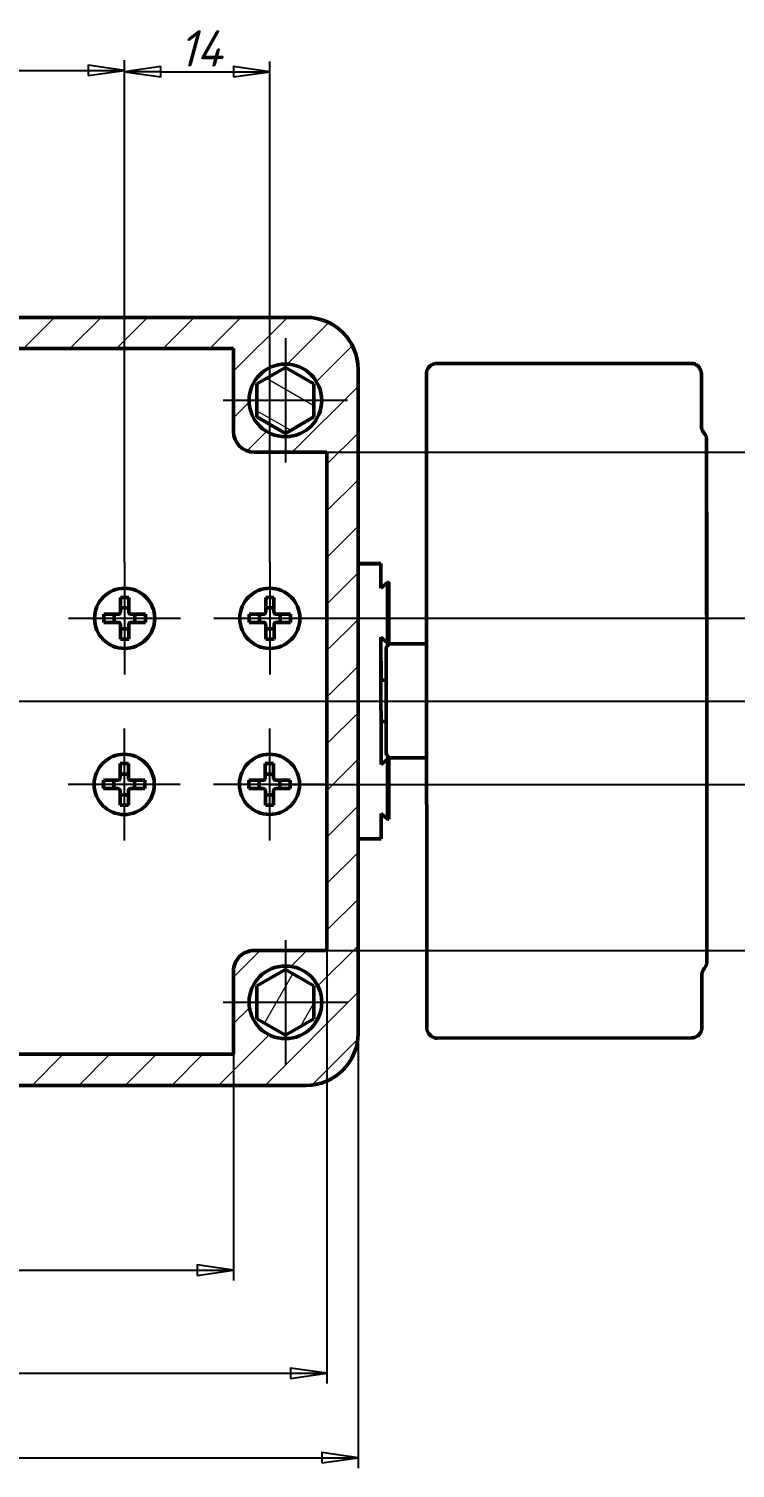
# Model space of a CAD drawing. Header units: millimetres. Extents: x 0 to 841, y 0 to 594.
# Drawn here: x 243.5 to 311.6, y 126.1 to 264.8 of the extents above; entities that cross this region are included whole.
import ezdxf

# ---------------------------------------------------------------- set-up
doc = ezdxf.new("R2010")
doc.units = ezdxf.units.MM
for name, color, linetype, lineweight in [('Видимый контур (ГОСТ)', 7, 'Continuous', 50), ('Маркер центра (ГОСТ)', 7, 'Continuous', 25), ('Осевая линия (ГОСТ)', 7, 'Continuous', 25), ('Размер (ГОСТ)', 7, 'Continuous', 25), ('Штриховка (ГОСТ)', 7, 'Continuous', 18)]:
    doc.layers.add(name, color=color, linetype=linetype, lineweight=lineweight)
doc.styles.add('Обычный текст (ГОСТ)', font='GOST Common Italic.ttf')
doc.dimstyles.new('Обычный (ГОСТ)', dxfattribs={"dimtxt": 3.5, "dimasz": 3.5, "dimexe": 1, "dimexo": 0, "dimgap": 0.5, "dimtad": 1, "dimrnd": 1e-08, "dimtxsty": 'Обычный текст (ГОСТ)', "dimblk": 'Filled-1', "dimcen": 0.09, "dimdle": 15, "dimclrd": 256, "dimclre": 256, "dimclrt": 256, "dimazin": 2, "dimtfac": 0.714286, "dimtdec": 3, "dimtmove": 0, "dimatfit": 3, "dimfxl": 1, "dimtolj": 1, "dimlwd": 25, "dimlwe": 25, "dimarcsym": 0})

# ---------------------------------------------------------------- blocks, each defined once
blk = doc.blocks.new('Filled-1')
at = {"color": 0}
for p, q in [((0, 0), (-1, 0.143)), ((-1, 0.143), (-1, -0.143)), ((-1, 0), (0, 0)), ((-1, -0.143), (0, 0))]:
    blk.add_line(p, q, dxfattribs=at)
at = {"color": 0, "flags": 128}
blk.add_lwpolyline([(-1, -0.143), (0, 0), (-1, 0.143), (-1, -0.143)], dxfattribs=at)
at = {"color": 0}
blk.add_solid([(-1, -0.143), (0, 0), (-1, 0.143), (-1, -0.143)], dxfattribs=at)
blk = doc.blocks.new('*D22')
at = {"layer": 'Defpoints', "color": 0, "linetype": 'Continuous', "transparency": 16777216}
for p in [(252.74, 260.79), (167.74, 213.39), (252.74, 213.4)]:
    blk.add_point(p, dxfattribs=at)
at = {"layer": 'Размер (ГОСТ)', "linetype": 'Continuous', "lineweight": 25, "transparency": 16777216}
for p, q in [((167.74, 213.39), (167.74, 261.79)), ((171.24, 260.79), (249.24, 260.79)), ((252.74, 213.4), (252.74, 261.79))]:
    blk.add_line(p, q, dxfattribs=at)
at = {"layer": 'Размер (ГОСТ)', "linetype": 'Continuous', "lineweight": 25, "transparency": 16777216, "xscale": 3.5, "yscale": 3.5, "zscale": 3.5, "rotation": 180}
blk.add_blockref('Filled-1', (167.74, 260.79), dxfattribs=at)
at = {"layer": 'Размер (ГОСТ)', "linetype": 'Continuous', "lineweight": 25, "transparency": 16777216, "xscale": 3.5, "yscale": 3.5, "zscale": 3.5}
blk.add_blockref('Filled-1', (252.74, 260.79), dxfattribs=at)
at = {"layer": 'Размер (ГОСТ)', "linetype": 'Continuous', "lineweight": 25, "transparency": 16777216, "insert": (207.81, 264.79), "char_height": 3.5, "attachment_point": 1, "style": 'Обычный текст (ГОСТ)'}
blk.add_mtext('\\A1;85', dxfattribs=at)
blk = doc.blocks.new('*D23')
at = {"layer": 'Defpoints', "color": 0, "linetype": 'Continuous', "transparency": 16777216}
for p in [(266.74, 208), (266.7, 192), (327.44, 192)]:
    blk.add_point(p, dxfattribs=at)
at = {"layer": 'Размер (ГОСТ)', "linetype": 'Continuous', "lineweight": 25, "transparency": 16777216}
for p, q in [((266.74, 208), (328.44, 208)), ((327.44, 204.5), (327.44, 195.5)), ((266.7, 192), (328.44, 192))]:
    blk.add_line(p, q, dxfattribs=at)
at = {"layer": 'Размер (ГОСТ)', "linetype": 'Continuous', "lineweight": 25, "transparency": 16777216, "xscale": 3.5, "yscale": 3.5, "zscale": 3.5}
for p, rotation in [((327.44, 208), 90), ((327.44, 192), 270)]:
    blk.add_blockref('Filled-1', p, dxfattribs=dict(at, rotation=rotation))
at = {"layer": 'Размер (ГОСТ)', "linetype": 'Continuous', "lineweight": 25, "transparency": 16777216, "insert": (323.44, 198.28), "char_height": 3.5, "attachment_point": 1, "rotation": 90, "style": 'Обычный текст (ГОСТ)'}
blk.add_mtext('\\A1;16', dxfattribs=at)
blk = doc.blocks.new('*D24')
at = {"layer": 'Defpoints', "color": 0, "linetype": 'Continuous', "transparency": 16777216}
for p in [(266.74, 260.66), (252.74, 213.4), (266.74, 213.4)]:
    blk.add_point(p, dxfattribs=at)
at = {"layer": 'Размер (ГОСТ)', "linetype": 'Continuous', "lineweight": 25, "transparency": 16777216}
for p, q in [((252.74, 213.4), (252.74, 261.66)), ((266.74, 213.4), (266.74, 261.66)), ((256.24, 260.66), (263.24, 260.66))]:
    blk.add_line(p, q, dxfattribs=at)
at = {"layer": 'Размер (ГОСТ)', "linetype": 'Continuous', "lineweight": 25, "transparency": 16777216, "xscale": 3.5, "yscale": 3.5, "zscale": 3.5, "rotation": 180}
blk.add_blockref('Filled-1', (252.74, 260.66), dxfattribs=at)
at = {"layer": 'Размер (ГОСТ)', "linetype": 'Continuous', "lineweight": 25, "transparency": 16777216, "xscale": 3.5, "yscale": 3.5, "zscale": 3.5}
blk.add_blockref('Filled-1', (266.74, 260.66), dxfattribs=at)
at = {"layer": 'Размер (ГОСТ)', "linetype": 'Continuous', "lineweight": 25, "transparency": 16777216, "insert": (257.98, 264.66), "char_height": 3.5, "attachment_point": 1, "style": 'Обычный текст (ГОСТ)'}
blk.add_mtext('\\A1;14', dxfattribs=at)
blk = doc.blocks.new('*D25')
at = {"layer": 'Defpoints', "color": 0, "linetype": 'Continuous', "transparency": 16777216}
for p in [(145.24, 167.99), (275.24, 168), (275.24, 127.12)]:
    blk.add_point(p, dxfattribs=at)
at = {"layer": 'Размер (ГОСТ)', "linetype": 'Continuous', "lineweight": 25, "transparency": 16777216}
for p, q in [((145.24, 167.99), (145.24, 126.11)), ((275.24, 168), (275.24, 126.12)), ((148.74, 127.11), (271.74, 127.12))]:
    blk.add_line(p, q, dxfattribs=at)
at = {"layer": 'Размер (ГОСТ)', "linetype": 'Continuous', "lineweight": 25, "transparency": 16777216, "xscale": 3.5, "yscale": 3.5, "zscale": 3.5}
for p, rotation in [((145.24, 127.11), 180.0028974018534), ((275.24, 127.12), 0.002897401853368979)]:
    blk.add_blockref('Filled-1', p, dxfattribs=dict(at, rotation=rotation))
at = {"layer": 'Размер (ГОСТ)', "linetype": 'Continuous', "lineweight": 25, "transparency": 16777216, "insert": (207.21, 131.11), "char_height": 3.5, "attachment_point": 1, "rotation": 0.0029, "style": 'Обычный текст (ГОСТ)'}
blk.add_mtext('\\A1;130', dxfattribs=at)
blk = doc.blocks.new('*D26')
at = {"layer": 'Defpoints', "color": 0, "linetype": 'Continuous', "transparency": 16777216}
for p in [(157.24, 165.99), (263.24, 166), (263.24, 145.19)]:
    blk.add_point(p, dxfattribs=at)
at = {"layer": 'Размер (ГОСТ)', "linetype": 'Continuous', "lineweight": 25, "transparency": 16777216}
for p, q in [((157.24, 165.99), (157.24, 144.19)), ((263.24, 166), (263.24, 144.19)), ((160.74, 145.19), (259.74, 145.19))]:
    blk.add_line(p, q, dxfattribs=at)
at = {"layer": 'Размер (ГОСТ)', "linetype": 'Continuous', "lineweight": 25, "transparency": 16777216, "xscale": 3.5, "yscale": 3.5, "zscale": 3.5, "rotation": 180}
blk.add_blockref('Filled-1', (157.24, 145.19), dxfattribs=at)
at = {"layer": 'Размер (ГОСТ)', "linetype": 'Continuous', "lineweight": 25, "transparency": 16777216, "xscale": 3.5, "yscale": 3.5, "zscale": 3.5}
blk.add_blockref('Filled-1', (263.24, 145.19), dxfattribs=at)
at = {"layer": 'Размер (ГОСТ)', "linetype": 'Continuous', "lineweight": 25, "transparency": 16777216, "insert": (207.25, 149.19), "char_height": 3.5, "attachment_point": 1, "style": 'Обычный текст (ГОСТ)'}
blk.add_mtext('\\A1;106', dxfattribs=at)
blk = doc.blocks.new('*D27')
at = {"layer": 'Defpoints', "color": 0, "linetype": 'Continuous', "transparency": 16777216}
for p in [(148.24, 175.99), (272.24, 176), (272.24, 135.26)]:
    blk.add_point(p, dxfattribs=at)
at = {"layer": 'Размер (ГОСТ)', "linetype": 'Continuous', "lineweight": 25, "transparency": 16777216}
for p, q in [((148.24, 175.99), (148.24, 134.25)), ((272.24, 176), (272.24, 134.26)), ((151.74, 135.25), (268.74, 135.26))]:
    blk.add_line(p, q, dxfattribs=at)
at = {"layer": 'Размер (ГОСТ)', "linetype": 'Continuous', "lineweight": 25, "transparency": 16777216, "xscale": 3.5, "yscale": 3.5, "zscale": 3.5}
for p, rotation in [((148.24, 135.25), 180.0028974018534), ((272.24, 135.26), 0.002897401853343534)]:
    blk.add_blockref('Filled-1', p, dxfattribs=dict(at, rotation=rotation))
at = {"layer": 'Размер (ГОСТ)', "linetype": 'Continuous', "lineweight": 25, "transparency": 16777216, "insert": (207.21, 139.25), "char_height": 3.5, "attachment_point": 1, "rotation": 0.0029, "style": 'Обычный текст (ГОСТ)'}
blk.add_mtext('\\A1;124', dxfattribs=at)
blk = doc.blocks.new('*D28')
at = {"layer": 'Defpoints', "color": 0, "linetype": 'Continuous', "transparency": 16777216}
for p in [(272.23, 224), (272.24, 176), (339.36, 176)]:
    blk.add_point(p, dxfattribs=at)
at = {"layer": 'Размер (ГОСТ)', "linetype": 'Continuous', "lineweight": 25, "transparency": 16777216}
for p, q in [((272.23, 224), (340.36, 224)), ((339.36, 220.5), (339.36, 179.5)), ((272.24, 176), (340.36, 176))]:
    blk.add_line(p, q, dxfattribs=at)
at = {"layer": 'Размер (ГОСТ)', "linetype": 'Continuous', "lineweight": 25, "transparency": 16777216, "xscale": 3.5, "yscale": 3.5, "zscale": 3.5}
for p, rotation in [((339.36, 224), 90.00289740185364), ((339.36, 176), 270.0028974018537)]:
    blk.add_blockref('Filled-1', p, dxfattribs=dict(at, rotation=rotation))
at = {"layer": 'Размер (ГОСТ)', "linetype": 'Continuous', "lineweight": 25, "transparency": 16777216, "insert": (343.36, 202.6), "char_height": 3.5, "attachment_point": 1, "rotation": 270.0029, "style": 'Обычный текст (ГОСТ)'}
blk.add_mtext('\\A1;48', dxfattribs=at)

msp = doc.modelspace()

# ---------------------------------------------------------------- hatches: boundary and pattern name
at = {"layer": 'Штриховка (ГОСТ)'}
h = msp.add_hatch(dxfattribs=at)
h.set_pattern_fill('ANSI31', color=256, scale=25.4, style=0)
h.set_pattern_definition([(45, (0, 0), (-2.245064, 2.245064), [])])
edge = h.paths.add_edge_path()
edge.add_ellipse((150.238, 167.993), major_axis=(-5, 0), ratio=1, start_angle=0, end_angle=90)
edge.add_line((150.238, 162.993), (270.238, 162.999))
edge.add_ellipse((270.238, 167.999), major_axis=(0, -5), ratio=1, start_angle=0, end_angle=90)
edge.add_line((275.238, 167.999), (275.234, 231.999))
edge.add_ellipse((270.234, 231.999), major_axis=(5, 0), ratio=1, start_angle=0, end_angle=90)
edge.add_line((270.234, 236.999), (150.234, 236.993))
edge.add_ellipse((150.234, 231.993), major_axis=(0, 5), ratio=1, start_angle=0, end_angle=90)
edge.add_line((145.234, 231.992), (145.238, 167.992))
edge = h.paths.add_edge_path(flags=0)
edge.add_ellipse((268.237, 170.999), major_axis=(0, 3.5), ratio=1, start_angle=0, end_angle=360)
edge = h.paths.add_edge_path(flags=0)
edge.add_ellipse((268.234, 228.999), major_axis=(0, 3.5), ratio=1, start_angle=0, end_angle=360)
edge = h.paths.add_edge_path(flags=0)
edge.add_ellipse((152.234, 228.993), major_axis=(0, 3.5), ratio=1, start_angle=0, end_angle=360)
edge = h.paths.add_edge_path(flags=0)
edge.add_ellipse((152.237, 170.993), major_axis=(0, 3.5), ratio=1, start_angle=0, end_angle=360)
edge = h.paths.add_edge_path(flags=0)
edge.add_ellipse((265.235, 225.998), major_axis=(-2, 0), ratio=1, start_angle=0, end_angle=90)
edge.add_line((265.235, 223.998), (272.235, 223.999))
edge.add_line((272.235, 223.999), (272.237, 175.999))
edge.add_line((272.237, 175.999), (265.237, 175.998))
edge.add_ellipse((265.237, 173.998), major_axis=(0, 2), ratio=1, start_angle=0, end_angle=90)
edge.add_line((263.237, 173.998), (263.238, 165.998))
edge.add_line((263.238, 165.998), (157.238, 165.993))
edge.add_line((157.238, 165.993), (157.237, 173.993))
edge.add_ellipse((155.237, 173.993), major_axis=(2, 0), ratio=1, start_angle=0, end_angle=90)
edge.add_line((155.237, 175.993), (148.237, 175.993))
edge.add_line((148.237, 175.993), (148.235, 223.993))
edge.add_line((148.235, 223.993), (155.235, 223.993))
edge.add_ellipse((155.235, 225.993), major_axis=(0, -2), ratio=1, start_angle=0, end_angle=90)
edge.add_line((157.235, 225.993), (157.234, 233.993))
edge.add_line((157.234, 233.993), (263.234, 233.998))
edge.add_line((263.234, 233.998), (263.235, 225.998))
h = msp.add_hatch(dxfattribs=at)
h.set_pattern_fill('ANSI31', color=256, scale=25.4, angle=105.00025, style=0)
h.set_pattern_definition([(150.0002, (0, 0), (-1.587488, -2.749637), [])])
h.paths.add_polyline_path([(268.233, 232.174), (270.984, 230.587), (270.985, 227.412), (268.236, 225.823), (265.485, 227.41), (265.484, 230.585)])
h = msp.add_hatch(dxfattribs=at)
h.set_pattern_fill('ANSI31', color=256, scale=25.4, angle=14.99998, style=0)
h.set_pattern_definition([(60, (0, 0), (-2.74963, 1.5875), [])])
h.paths.add_polyline_path([(268.237, 174.174), (270.987, 172.586), (270.987, 169.411), (268.237, 167.823), (265.487, 169.411), (265.487, 172.586)])

# ---------------------------------------------------------------- linework, layer by layer
at = {"layer": 'Видимый контур (ГОСТ)'}
for p, q in [((150.234, 236.993), (270.234, 236.999)), ((150.237, 236.999), (268.236, 236.999)), ((263.234, 233.998), (157.234, 233.993)), ((263.235, 225.998), (263.234, 233.998)), ((265.484, 230.585), (268.233, 232.174)), ((268.233, 232.174), (270.984, 230.587)), ((275.234, 231.999), (275.238, 167.999)), ((275.237, 231.999), (275.237, 213.314)), ((282.824, 232.549), (307.324, 232.568)), ((265.485, 227.41), (265.484, 230.585)), ((270.984, 230.587), (270.985, 227.412)), ((268.236, 225.823), (265.485, 227.41)), ((270.985, 227.412), (268.236, 225.823)), ((272.235, 223.999), (265.235, 223.998)), ((272.237, 175.999), (272.235, 223.999)), ((275.237, 213.314), (275.235, 213.314)), ((275.237, 213.314), (275.237, 213.259)), ((277.439, 213.295), (275.237, 213.294)), ((277.435, 213.262), (277.439, 213.295)), ((277.44, 210.902), (278.073, 211.446)), ((278.19, 211.446), (278.073, 211.446)), ((252.335, 208.598), (252.335, 209.998)), ((252.335, 209.998), (253.135, 209.998)), ((253.135, 209.998), (253.135, 208.598)), ((266.335, 209.998), (267.135, 209.999)), ((266.335, 208.598), (266.335, 209.998)), ((267.135, 209.999), (267.135, 208.599)), ((278.191, 210.547), (278.192, 209.147)), ((278.191, 210.545), (278.191, 210.547)), ((278.192, 209.145), (278.191, 210.545)), ((250.735, 208.397), (252.135, 208.398)), ((250.736, 207.597), (250.735, 208.397)), ((251.735, 208.397), (251.736, 207.597)), ((253.135, 208.998), (252.335, 208.998)), ((253.335, 208.398), (254.735, 208.399)), ((253.736, 207.598), (253.735, 208.398)), ((254.735, 208.399), (254.736, 207.599)), ((264.736, 207.598), (264.735, 208.398)), ((264.735, 208.398), (266.135, 208.398)), ((265.735, 208.398), (265.736, 207.598)), ((267.135, 208.999), (266.335, 208.998)), ((267.335, 208.399), (268.735, 208.399)), ((267.736, 207.599), (267.735, 208.399)), ((268.735, 208.399), (268.736, 207.599)), ((278.191, 208.942), (278.192, 208.945)), ((278.192, 208.142), (278.191, 208.942)), ((278.192, 208.947), (278.192, 208.95)), ((278.192, 208.95), (278.193, 208.15)), ((278.192, 208.947), (278.192, 208.947)), ((278.193, 208.15), (278.192, 208.15)), ((278.192, 208.145), (278.192, 208.145)), ((278.192, 208.145), (278.192, 208.142)), ((278.193, 208.15), (278.193, 208.147)), ((252.136, 207.598), (250.736, 207.597)), ((252.336, 205.998), (252.336, 207.398)), ((252.336, 206.998), (253.136, 206.998)), ((253.136, 207.398), (253.136, 205.998)), ((254.736, 207.599), (253.336, 207.598)), ((266.136, 207.598), (264.736, 207.598)), ((266.336, 205.998), (266.336, 207.398)), ((266.336, 206.998), (267.136, 206.999)), ((267.136, 207.399), (267.136, 205.999)), ((268.736, 207.599), (267.336, 207.599)), ((278.193, 207.947), (278.194, 206.547)), ((278.194, 206.545), (278.193, 207.945)), ((253.136, 205.998), (252.336, 205.998)), ((267.136, 205.999), (266.336, 205.998)), ((277.444, 206.188), (278.078, 205.646)), ((278.194, 205.646), (278.078, 205.646)), ((278.194, 206.547), (278.194, 206.545)), ((278.194, 206.547), (278.194, 206.547)), ((281.838, 205.549), (278.444, 205.546)), ((277.447, 202.045), (277.946, 202.046)), ((277.45, 198.045), (277.949, 198.046)), ((277.453, 193.901), (278.088, 194.445)), ((278.205, 194.445), (278.088, 194.445)), ((281.846, 194.549), (278.453, 194.546)), ((252.3, 192.598), (252.3, 193.998)), ((252.3, 193.998), (253.1, 193.998)), ((253.1, 192.998), (252.3, 192.998)), ((253.1, 193.998), (253.1, 192.598)), ((266.3, 193.998), (267.1, 193.999)), ((266.3, 192.598), (266.3, 193.998)), ((267.1, 192.999), (266.3, 192.998)), ((267.1, 193.999), (267.1, 192.599)), ((250.7, 192.397), (252.1, 192.398)), ((250.701, 191.597), (250.7, 192.397)), ((252.101, 191.598), (250.701, 191.597)), ((251.7, 192.397), (251.701, 191.597)), ((252.301, 189.998), (252.301, 191.398)), ((253.101, 191.398), (253.101, 189.998)), ((253.3, 192.398), (254.7, 192.399)), ((254.701, 191.599), (253.301, 191.598)), ((253.701, 191.598), (253.7, 192.398)), ((254.7, 192.399), (254.701, 191.599)), ((264.701, 191.598), (264.7, 192.398)), ((264.7, 192.398), (266.1, 192.398)), ((266.101, 191.598), (264.701, 191.598)), ((265.7, 192.398), (265.701, 191.598)), ((266.301, 189.998), (266.301, 191.398)), ((267.101, 191.399), (267.101, 189.999)), ((267.3, 192.399), (268.7, 192.399)), ((268.701, 191.599), (267.301, 191.599)), ((267.701, 191.599), (267.7, 192.399)), ((268.7, 192.399), (268.701, 191.599)), ((252.301, 190.998), (253.101, 190.998)), ((266.301, 190.998), (267.101, 190.999)), ((253.101, 189.998), (252.301, 189.998)), ((267.101, 189.999), (266.301, 189.998)), ((277.457, 189.186), (278.088, 188.645)), ((278.205, 188.645), (278.088, 188.645)), ((275.237, 186.755), (275.237, 186.751)), ((275.237, 186.751), (275.237, 186.687)), ((275.237, 186.751), (275.237, 186.751)), ((275.237, 170.999), (275.237, 186.687)), ((275.237, 186.687), (275.237, 186.687)), ((277.458, 186.795), (277.455, 186.762)), ((265.237, 175.998), (272.237, 175.999)), ((263.238, 165.998), (263.237, 173.998)), ((265.487, 172.586), (268.237, 174.174)), ((268.237, 174.174), (270.987, 172.586)), ((265.487, 169.411), (265.487, 172.586)), ((270.987, 172.586), (270.987, 169.411)), ((268.237, 167.823), (265.487, 169.411)), ((270.987, 169.411), (268.237, 167.823)), ((282.873, 167.549), (307.373, 167.568)), ((157.238, 165.993), (263.238, 165.998)), ((270.238, 162.999), (150.238, 162.993)), ((270.237, 162.999), (268.238, 162.999))]:
    msp.add_line(p, q, dxfattribs=at)
for centre, radius in [((268.234, 228.999), 3.5), ((252.736, 207.998), 2.9), ((266.736, 207.998), 2.9), ((252.701, 191.998), 2.9), ((266.701, 191.999), 2.9), ((268.237, 170.999), 3.5)]:
    msp.add_circle(centre, radius, dxfattribs=at)
for centre, radius, start, end in [((270.234, 231.999), 5, 0.0029, 90.0029), ((270.237, 231.999), 5, 0, 88.14125), ((265.235, 225.998), 2, 180.0029, 270.0029), ((252.135, 208.598), 0.2, 270.02077, 0.02077), ((253.335, 208.598), 0.2, 180.02077, 270.02077), ((266.135, 208.598), 0.2, 270.02077, 0.02077), ((267.335, 208.599), 0.2, 180.02077, 270.02077), ((252.136, 207.398), 0.2, 0.02077, 90.02077), ((253.336, 207.398), 0.2, 90.02077, 180.02077), ((266.136, 207.398), 0.2, 0.02077, 90.02077), ((267.336, 207.399), 0.2, 90.02077, 180.02077), ((252.1, 192.598), 0.2, 270.02077, 0.02077), ((252.101, 191.398), 0.2, 0.02077, 90.02077), ((253.3, 192.598), 0.2, 180.02077, 270.02077), ((253.301, 191.398), 0.2, 90.02077, 180.02077), ((266.1, 192.598), 0.2, 270.02077, 0.02077), ((266.101, 191.398), 0.2, 0.02077, 90.02077), ((267.3, 192.599), 0.2, 180.02077, 270.02077), ((267.301, 191.399), 0.2, 90.02077, 180.02077), ((265.237, 173.998), 2, 90.0029, 180.0029), ((270.238, 167.999), 5, 270.0029, 0.0029), ((270.237, 167.999), 5, 270, 303.69256)]:
    msp.add_arc(centre, radius, start, end, dxfattribs=at)
for centre, major_axis, ratio, start_param, end_param in [((274.435, 213.26), (3, 0.002), 0.0019618, 4.9823168, 6.2829842), ((277.449, 200.045), (-0.01, 13.25), 0.0002011, 5.6729353, 6.2851471), ((278.075, 208.546), (0.002, -2.9), 0.0002011, 3.1416076, 6.2832002), ((278.192, 209.147), (0, -0.2), 0.0002011, 4.7143508, 6.2851471), ((278.192, 209.145), (0, -0.2), 0.0002011, 0.0019618, 1.5727582), ((278.192, 207.945), (0, 0.2), 0.0002011, 4.7143508, 6.2851471), ((278.193, 207.947), (0, 0.2), 0.0002011, 0.0019618, 1.5727582), ((277.449, 200.045), (0.01, -13.25), 0.0002011, 1.7223195, 2.0526906), ((277.449, 200.045), (0.003, -3.9), 0.0002011, 2.1092633, 7.3155146), ((277.449, 200.045), (0.01, -13.25), 0.0002011, 1.0887575, 1.4192738), ((278.088, 191.545), (0, -2.9), 0.0001671, 6.2830421, 9.4249212), ((278.205, 191.545), (0, 2.9), 0.0001671, 3.1415709, 6.2831636), ((277.449, 200.045), (0.01, -13.25), 0.0002011, 0.0019618, 0.610026), ((274.455, 186.76), (3, 0.002), 0.0019618, 4.9759288, 6.2829842)]:
    msp.add_ellipse(centre, major_axis=major_axis, ratio=ratio, start_param=start_param, end_param=end_param, dxfattribs=at)
msp.add_ellipse((278.192, 208.546), major_axis=(0.002, -2.9), ratio=0.0002011, dxfattribs=at)
for points, knots in [([(282.873, 167.549), (282.765, 167.549), (282.655, 167.567), (282.452, 167.636), (282.356, 167.686), (282.186, 167.814), (282.111, 167.892), (281.99, 168.067), (281.943, 168.165), (281.898, 168.316), (281.888, 168.367), (281.88, 168.425), (281.878, 168.436), (281.877, 168.454), (281.876, 168.461), (281.875, 168.477), (281.874, 168.485), (281.873, 168.497), (281.873, 168.502), (281.873, 168.512), (281.873, 168.516), (281.872, 168.526), (281.872, 168.53), (281.872, 168.542), (281.872, 168.545), (281.872, 168.565), (281.872, 168.585), (281.871, 168.701), (281.871, 168.867), (281.869, 169.759), (281.868, 170.98), (281.864, 174.336), (281.862, 176.487), (281.857, 181.459), (281.855, 184.343), (281.85, 190.472), (281.847, 193.794), (281.842, 200.457), (281.839, 203.88), (281.835, 210.4), (281.833, 213.577), (281.829, 219.292), (281.828, 221.901), (281.825, 226.231), (281.825, 228.006), (281.824, 230.511), (281.824, 231.27), (281.825, 231.51), (281.825, 231.527), (281.825, 231.546), (281.825, 231.551), (281.825, 231.562), (281.825, 231.565), (281.825, 231.582), (281.826, 231.587), (281.826, 231.6), (281.826, 231.605), (281.827, 231.615), (281.827, 231.62), (281.829, 231.636), (281.83, 231.646), (281.832, 231.669), (281.834, 231.682), (281.838, 231.714), (281.842, 231.734), (281.855, 231.795), (281.866, 231.836), (281.907, 231.955), (281.945, 232.031), (282.049, 232.188), (282.121, 232.268), (282.287, 232.399), (282.382, 232.452), (282.581, 232.525), (282.688, 232.546), (282.804, 232.549), (282.814, 232.549), (282.824, 232.549)], [0, 0, 0, 0, 0.032431, 0.032431, 0.0642755, 0.0642755, 0.0961404, 0.0961404, 0.1279938, 0.1279938, 0.1432839, 0.1432839, 0.1468208, 0.1468208, 0.1495516, 0.1495516, 0.1534385, 0.1534385, 0.157371, 0.157371, 0.1637916, 0.1637916, 0.1781958, 0.1781958, 0.2213501, 0.2213501, 0.3507969, 0.3507969, 0.7398181, 0.7398181, 1.7698275, 1.7698275, 2.7731091, 2.7731091, 3.7768892, 3.7768892, 4.7806147, 4.7806147, 5.7843336, 5.7843336, 6.7880512, 6.7880512, 7.7917723, 7.7917723, 8.7955067, 8.7955067, 9.7992877, 9.7992877, 9.9028294, 9.9028294, 9.9532696, 9.9532696, 9.9788229, 9.9788229, 9.9872124, 9.9872124, 9.9903824, 9.9903824, 9.9930761, 9.9930761, 9.9969755, 9.9969755, 10.0008901, 10.0008901, 10.0071644, 10.0071644, 10.0198821, 10.0198821, 10.0449085, 10.0449085, 10.0764028, 10.0764028, 10.1082596, 10.1082596, 10.1401237, 10.1401237, 10.1431147, 10.1431147, 10.1431147, 10.1431147]), ([(307.324, 232.568), (307.432, 232.568), (307.542, 232.55), (307.745, 232.481), (307.841, 232.431), (308.011, 232.303), (308.086, 232.225), (308.207, 232.05), (308.254, 231.952), (308.299, 231.801), (308.309, 231.75), (308.317, 231.692), (308.319, 231.681), (308.32, 231.663), (308.321, 231.656), (308.322, 231.64), (308.323, 231.632), (308.324, 231.62), (308.324, 231.615), (308.324, 231.605), (308.324, 231.601), (308.325, 231.591), (308.325, 231.587), (308.325, 231.575), (308.325, 231.572), (308.325, 231.552), (308.325, 231.532), (308.326, 231.416), (308.326, 231.25), (308.328, 230.358), (308.329, 229.137), (308.332, 227.122), (308.332, 226.79), (308.332, 226.441)], [0, 0, 0, 0, 0.032431, 0.032431, 0.0642755, 0.0642755, 0.0961404, 0.0961404, 0.1279938, 0.1279938, 0.1432839, 0.1432839, 0.1468208, 0.1468208, 0.1495516, 0.1495516, 0.1534385, 0.1534385, 0.157371, 0.157371, 0.1637916, 0.1637916, 0.1781958, 0.1781958, 0.2213501, 0.2213501, 0.3507969, 0.3507969, 0.7398181, 0.7398181, 1.7698275, 1.7698275, 1.9602519, 1.9602519, 1.9602519, 1.9602519]), ([(308.329, 226.51), (308.329, 226.51), (308.329, 226.51), (308.329, 226.5), (308.329, 226.497), (308.329, 226.49), (308.33, 226.486), (308.33, 226.474), (308.33, 226.466), (308.332, 226.447), (308.333, 226.436), (308.335, 226.413), (308.336, 226.402), (308.34, 226.372), (308.344, 226.353), (308.355, 226.296), (308.365, 226.257), (308.402, 226.141), (308.437, 226.066), (308.51, 225.95), (308.543, 225.905), (308.579, 225.864)], [8.28891625, 8.28891625, 8.28891625, 8.28891625, 8.31700297, 8.31700297, 8.32416989, 8.32416989, 8.3295582, 8.3295582, 8.33413517, 8.33413517, 8.33825059, 8.33825059, 8.34177537, 8.34177537, 8.34763557, 8.34763557, 8.3596568, 8.3596568, 8.38418735, 8.38418735, 8.40068565, 8.40068565, 8.40068565, 8.40068565]), ([(308.579, 225.864), (308.651, 225.783), (308.71, 225.689), (308.772, 225.541), (308.788, 225.491), (308.807, 225.417), (308.812, 225.393), (308.818, 225.353), (308.821, 225.338), (308.824, 225.308), (308.826, 225.293), (308.827, 225.27), (308.828, 225.261), (308.829, 225.249), (308.829, 225.245), (308.829, 225.236), (308.829, 225.232), (308.83, 225.223), (308.83, 225.22), (308.83, 225.209), (308.83, 225.205), (308.83, 225.186), (308.83, 225.166), (308.83, 225.05), (308.831, 224.884), (308.832, 224.063), (308.833, 223.031), (308.836, 220.253), (308.838, 218.49), (308.842, 214.444), (308.844, 212.111), (308.848, 207.174), (308.85, 204.509), (308.854, 199.183), (308.856, 196.456), (308.86, 191.282), (308.862, 188.77), (308.864, 184.273), (308.865, 182.231), (308.867, 178.868), (308.868, 177.504), (308.868, 175.615), (308.868, 175.075), (308.867, 174.943), (308.867, 174.937), (308.867, 174.927), (308.867, 174.924), (308.867, 174.913), (308.867, 174.91), (308.867, 174.903), (308.867, 174.898), (308.866, 174.886), (308.866, 174.878), (308.864, 174.857), (308.863, 174.845), (308.861, 174.823), (308.86, 174.811), (308.856, 174.781), (308.852, 174.761), (308.84, 174.7), (308.83, 174.659), (308.789, 174.538), (308.752, 174.46), (308.679, 174.348), (308.65, 174.309), (308.618, 174.273)], [0, 0, 0, 0, 0.0324233, 0.0324233, 0.0481344, 0.0481344, 0.0554803, 0.0554803, 0.0603543, 0.0603543, 0.06508, 0.06508, 0.0694232, 0.0694232, 0.0728508, 0.0728508, 0.0786173, 0.0786173, 0.091484, 0.091484, 0.1300324, 0.1300324, 0.2456694, 0.2456694, 0.5933423, 0.5933423, 1.4136998, 1.4136998, 2.2142699, 2.2142699, 3.0151954, 3.0151954, 3.8160754, 3.8160754, 4.6169493, 4.6169493, 5.4178223, 5.4178223, 6.2186991, 6.2186991, 7.0195906, 7.0195906, 7.8205158, 7.8205158, 7.8739494, 7.8739494, 7.9004655, 7.9004655, 7.9079454, 7.9079454, 7.9135679, 7.9135679, 7.9185985, 7.9185985, 7.9227051, 7.9227051, 7.9262413, 7.9262413, 7.9323348, 7.9323348, 7.9450568, 7.9450568, 7.9705763, 7.9705763, 7.9850888, 7.9850888, 7.9850888, 7.9850888]), ([(308.831, 222.85), (308.831, 222.85), (308.831, 222.849), (308.831, 222.842), (308.831, 222.825), (308.831, 222.725), (308.831, 222.576), (308.831, 221.851), (308.831, 220.946), (308.832, 218.487), (308.833, 216.904), (308.835, 213.262), (308.836, 211.157), (308.839, 206.696), (308.841, 204.284), (308.844, 199.457), (308.846, 196.982), (308.85, 192.279), (308.852, 189.993), (308.855, 185.893), (308.857, 184.028), (308.86, 180.946), (308.862, 179.691), (308.864, 177.941), (308.865, 177.418), (308.865, 177.297), (308.865, 177.291), (308.865, 177.288), (308.865, 177.288), (308.865, 177.288)], [0.1920401, 0.1920401, 0.1920401, 0.1920401, 0.2086745, 0.2086745, 0.3126238, 0.3126238, 0.625091, 0.625091, 1.3540306, 1.3540306, 2.0798582, 2.0798582, 2.8061645, 2.8061645, 3.5324879, 3.5324879, 4.2588188, 4.2588188, 4.9851506, 4.9851506, 5.7114788, 5.7114788, 6.4377928, 6.4377928, 7.1640658, 7.1640658, 7.2186308, 7.2186308, 7.230732, 7.230732, 7.230732, 7.230732]), ([(278.453, 194.546), (278.447, 194.546), (278.441, 194.546), (278.419, 194.547), (278.402, 194.548), (278.335, 194.557), (278.284, 194.572), (278.19, 194.617), (278.145, 194.648), (278.068, 194.721), (278.035, 194.765), (277.986, 194.859), (277.968, 194.91), (277.957, 194.975), (277.956, 194.987), (277.954, 195.004), (277.954, 195.01), (277.953, 195.017), (277.953, 195.02), (277.953, 195.026), (277.953, 195.028), (277.952, 195.031), (277.952, 195.033), (277.952, 195.036), (277.952, 195.037), (277.952, 195.04), (277.952, 195.041), (277.952, 195.045), (277.952, 195.046), (277.952, 195.056), (277.952, 195.067), (277.952, 195.132), (277.952, 195.226), (277.951, 195.551), (277.951, 195.826), (277.95, 196.501), (277.95, 196.907), (277.949, 197.802), (277.949, 198.302), (277.948, 199.332), (277.948, 199.874), (277.947, 200.934), (277.946, 201.464), (277.946, 202.446), (277.946, 202.909), (277.945, 203.714), (277.945, 204.064), (277.945, 204.61), (277.945, 204.811), (277.945, 204.97), (277.945, 205.002), (277.945, 205.031), (277.945, 205.038), (277.945, 205.045), (277.945, 205.047), (277.945, 205.051), (277.945, 205.052), (277.945, 205.056), (277.945, 205.057), (277.945, 205.061), (277.945, 205.063), (277.945, 205.07), (277.946, 205.073), (277.946, 205.08), (277.946, 205.084), (277.947, 205.093), (277.948, 205.1), (277.95, 205.119), (277.952, 205.132), (277.961, 205.179), (277.972, 205.211), (278.005, 205.29), (278.033, 205.335), (278.102, 205.414), (278.144, 205.449), (278.236, 205.503), (278.286, 205.523), (278.373, 205.542), (278.409, 205.546), (278.444, 205.546)], [0, 0, 0, 0, 0.0016869, 0.0016869, 0.0067534, 0.0067534, 0.0221156, 0.0221156, 0.0380674, 0.0380674, 0.0539985, 0.0539985, 0.0699293, 0.0699293, 0.0736562, 0.0736562, 0.0752603, 0.0752603, 0.0763096, 0.0763096, 0.0774537, 0.0774537, 0.0785724, 0.0785724, 0.0804473, 0.0804473, 0.0847544, 0.0847544, 0.0976586, 0.0976586, 0.1363887, 0.1363887, 0.2533061, 0.2533061, 0.4147816, 0.4147816, 0.574089, 0.574089, 0.7334248, 0.7334248, 0.8927512, 0.8927512, 1.0520759, 1.0520759, 1.2114011, 1.2114011, 1.3707299, 1.3707299, 1.5300725, 1.5300725, 1.5899343, 1.5899343, 1.6172362, 1.6172362, 1.6297581, 1.6297581, 1.634458, 1.634458, 1.6359517, 1.6359517, 1.637459, 1.637459, 1.6387929, 1.6387929, 1.6398913, 1.6398913, 1.6417619, 1.6417619, 1.6458184, 1.6458184, 1.655924, 1.655924, 1.671504, 1.671504, 1.6874389, 1.6874389, 1.7033704, 1.7033704, 1.7140623, 1.7140623, 1.7140623, 1.7140623]), ([(308.372, 173.697), (308.372, 172.576), (308.373, 171.621), (308.373, 169.606), (308.373, 168.847), (308.372, 168.607), (308.372, 168.59), (308.372, 168.571), (308.372, 168.566), (308.372, 168.555), (308.372, 168.552), (308.372, 168.535), (308.371, 168.53), (308.371, 168.517), (308.371, 168.512), (308.37, 168.502), (308.37, 168.497), (308.368, 168.481), (308.367, 168.471), (308.365, 168.448), (308.363, 168.435), (308.359, 168.403), (308.355, 168.383), (308.342, 168.322), (308.331, 168.281), (308.29, 168.162), (308.252, 168.086), (308.148, 167.929), (308.076, 167.849), (307.91, 167.718), (307.815, 167.665), (307.616, 167.592), (307.509, 167.571), (307.393, 167.568), (307.383, 167.568), (307.373, 167.568)], [8.1845844, 8.1845844, 8.1845844, 8.1845844, 8.7955067, 8.7955067, 9.7992877, 9.7992877, 9.9028294, 9.9028294, 9.9532696, 9.9532696, 9.9788229, 9.9788229, 9.9872124, 9.9872124, 9.9903824, 9.9903824, 9.9930761, 9.9930761, 9.9969755, 9.9969755, 10.0008901, 10.0008901, 10.0071644, 10.0071644, 10.0198821, 10.0198821, 10.0449085, 10.0449085, 10.0764028, 10.0764028, 10.1082596, 10.1082596, 10.1401237, 10.1401237, 10.1431147, 10.1431147, 10.1431147, 10.1431147]), ([(308.618, 174.273), (308.546, 174.192), (308.488, 174.098), (308.426, 173.95), (308.409, 173.9), (308.391, 173.826), (308.386, 173.802), (308.38, 173.763), (308.377, 173.748), (308.374, 173.719), (308.372, 173.704), (308.371, 173.687), (308.371, 173.682), (308.37, 173.67), (308.37, 173.665), (308.369, 173.655), (308.369, 173.651), (308.369, 173.642), (308.369, 173.639), (308.368, 173.631), (308.368, 173.629), (308.368, 173.627), (308.368, 173.627), (308.368, 173.627)], [0, 0, 0, 0, 0.03242234, 0.03242234, 0.04812715, 0.04812715, 0.05541677, 0.05541677, 0.06017049, 0.06017049, 0.06482414, 0.06482414, 0.06699295, 0.06699295, 0.07032554, 0.07032554, 0.07432332, 0.07432332, 0.08146901, 0.08146901, 0.09893435, 0.09893435, 0.11168482, 0.11168482, 0.11168482, 0.11168482])]:
    msp.add_open_spline(points, degree=3, knots=knots, dxfattribs=at)
for points in [[(277.446, 202.045), (277.447, 202.045), (277.447, 202.045), (277.447, 202.045)], [(277.45, 198.045), (277.45, 198.045), (277.45, 198.045), (277.449, 198.045)]]:
    msp.add_open_spline(points, degree=3, dxfattribs=at)
at = {"layer": 'Маркер центра (ГОСТ)', "linetype": 'Continuous'}
for p, q in [((268.234, 234.999), (268.234, 222.999)), ((274.234, 228.999), (262.234, 228.999)), ((252.736, 213.398), (252.736, 202.598)), ((266.736, 213.398), (266.736, 202.598)), ((258.136, 207.998), (247.336, 207.998)), ((272.136, 207.998), (261.336, 207.998)), ((252.701, 197.398), (252.701, 186.598)), ((266.701, 197.399), (266.701, 186.599)), ((258.101, 191.998), (247.301, 191.998)), ((272.101, 191.999), (261.301, 191.999)), ((268.237, 176.999), (268.237, 164.999)), ((274.237, 170.999), (262.237, 170.999))]:
    msp.add_line(p, q, dxfattribs=at)
at = {"layer": 'Осевая линия (ГОСТ)', "linetype": 'Continuous'}
msp.add_line((326.568, 200.002), (98.476, 199.99), dxfattribs=at)

# ---------------------------------------------------------------- dimensions: what is measured, and where the dimension line sits
at = {"layer": 'Размер (ГОСТ)', "linetype": 'Continuous', "lineweight": 25}
for base, p1, p2, angle, picture, middle in [((252.736, 260.792), (167.736, 213.394), (252.736, 213.398), 180, '*D22', (210.236, 260.792)), ((266.736, 260.655), (252.736, 213.398), (266.736, 213.398), 180, '*D24', (259.736, 260.655)), ((339.36, 176.002), (272.235, 223.999), (272.237, 175.999), 270.0029, '*D28', (339.359, 200.002)), ((327.439, 191.999), (266.736, 207.998), (266.701, 191.999), 90, '*D23', (327.439, 199.999)), ((272.239, 135.258), (148.237, 175.993), (272.237, 175.999), 180.0029, '*D27', (210.239, 135.254)), ((275.24, 127.117), (145.238, 167.992), (275.238, 167.999), 0.0029, '*D25', (210.24, 127.113)), ((263.238, 145.187), (157.238, 165.993), (263.238, 165.998), 180, '*D26', (210.238, 145.187))]:
    dim = msp.add_linear_dim(base=base, p1=p1, p2=p2, angle=angle, dimstyle='Обычный (ГОСТ)', override={"dimgap": 0.5, "dimdec": 2, "dimtol": 0, "dimlim": 0, "dimtp": 0, "dimtm": 0, "dimtdec": 3, "dimtofl": 0, "dimatfit": 1}, dxfattribs=at)
    dim.commit()
    dim.dimension.update_dxf_attribs({"geometry": picture, "text_midpoint": middle, "dimtype": 160})

doc.saveas('drawing.dxf')
